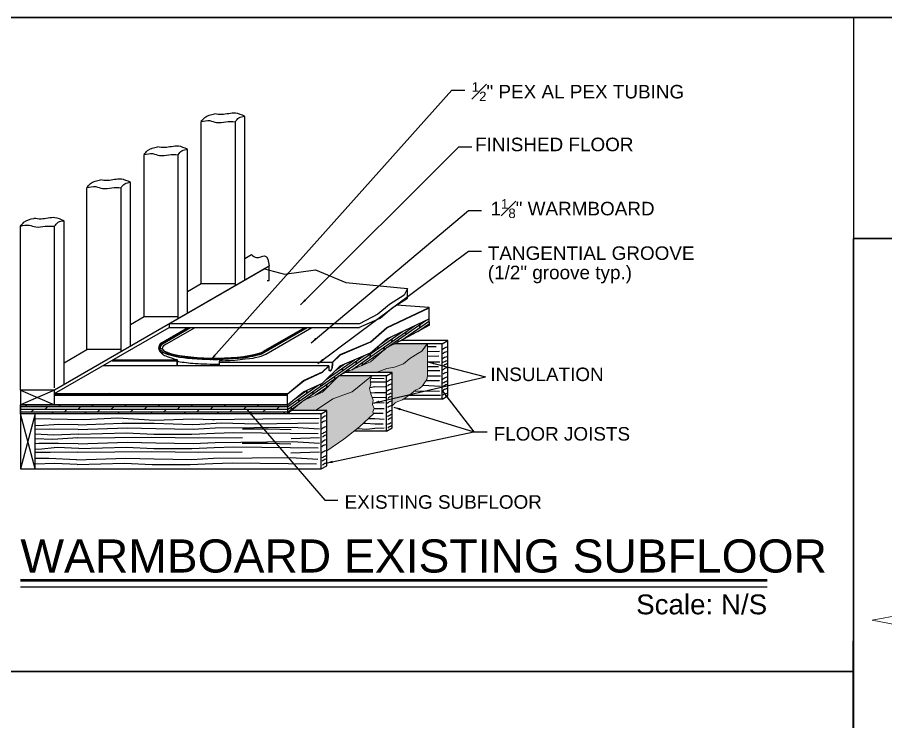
# Paper-space layout 'WBS INST' of a CAD drawing. Header units: inches. Extents: x 0.2 to 34.4, y 0.5 to 23.
# Drawn here: x 6.71 to 13.21, y 17.74 to 23 of the extents above; entities that cross this region are included whole.
import ezdxf
from ezdxf.enums import TextEntityAlignment as Align

# ---------------------------------------------------------------- set-up
doc = ezdxf.new("R2010")
doc.units = ezdxf.units.IN
doc.header["$MEASUREMENT"] = 0
for name, color, linetype in [('D_Drawing Title', 7, 'Continuous'), ('S_PANEL DETAIL', 7, 'Continuous'), ('Title Block', 7, 'Continuous')]:
    doc.layers.add(name, color=color, linetype=linetype)
for name, color, linetype, lineweight in [('D_insulation', 211, 'Continuous', 13), ('D_insulation paper', 42, 'Continuous', 13), ('T_Tube Text', 7, 'Continuous', 13)]:
    doc.layers.add(name, color=color, linetype=linetype, lineweight=lineweight)
doc.styles.get("Standard").update_dxf_attribs({"font": 'arial.ttf'})
doc.dimstyles.get("Standard").update_dxf_attribs({"dimtxt": 4, "dimasz": 6, "dimexe": 0.18, "dimexo": 0.0625, "dimgap": 0.09, "dimtad": 0, "dimtih": 1, "dimtoh": 1, "dimdec": 4, "dimzin": 0, "dimdsep": 46, "dimlunit": 4, "dimtxsty": 'Standard', "dimcen": 0.09, "dimadec": 0, "dimazin": 0, "dimtfac": 1, "dimtdec": 4, "dimtofl": 0, "dimtmove": 0, "dimatfit": 3, "dimfxl": 1, "dimtolj": 1, "dimtzin": 0, "dimarcsym": 0})

# ---------------------------------------------------------------- blocks, each defined once
blk = doc.blocks.new('Bury Point Detail')
at = {"layer": 'T_Tube Text'}
for p, q in [((-2.4209, 2.5938), (-2.5965, 2.5617)), ((-2.4209, 2.5938), (-2.5965, 2.5617)), ((-2.5965, 2.5617), (-2.2481, 2.4957)), ((-2.5965, 2.5617), (-2.2481, 2.4957))]:
    blk.add_line(p, q, dxfattribs=at)
at = {"layer": 'T_Tube Text', "lineweight": 30}
blk.add_lwpolyline([(-2.7121, 0), (2.5946, 0), (2.5878, 4.875), (-2.7091, 4.875)], close=True, dxfattribs=at)
blk = doc.blocks.new('Information title block')
at = {"layer": 'Title Block', "lineweight": 30}
blk.add_lwpolyline([(0, 0), (31.625, 0), (31.625, 22.5), (0, 22.5)], close=True, dxfattribs=at)
at = {"layer": 'Title Block'}
for tag, p in [('DATE', (33.4045, 1.9336)), ('DESIGNER', (33.5062, 1.286)), ('REVIEWED', (33.6426, 0.9867))]:
    blk.add_attdef(tag, text='', height=0.125, dxfattribs=at).set_placement(p, align=Align.MIDDLE_CENTER)
blk = doc.blocks.new('*U18')
at = {"lineweight": 50}
blk.add_line((0, 0), (7.051, 0), dxfattribs=at)
at = {"layer": 'D_Drawing Title', "lineweight": 25}
blk.add_line((0, -0.0614), (7.051, -0.0614), dxfattribs=at)
at = {"flags": 8}
blk.add_attdef('VIEWNAME', (0, 0.0733), '', height=0.3125, dxfattribs=at)
blk.add_attdef('VPSCALE', text='', height=0.1875, dxfattribs=at).set_placement((7.051, -0.3211), align=Align.RIGHT)
blk = doc.blocks.new('WB-Overlayment')
h = blk.add_hatch()
h.set_pattern_fill('DOLMIT', color=43, scale=8, angle=35, style=0)
h.set_pattern_definition([(35, (-2865.9558, 1427.9402), (-1.1471529, 1.6383041), []), (80, (-2865.956, 1427.94), (-5.570914, 0.982302), [2.828427, -5.656861])])
h.paths.add_polyline_path([(273.72, 77.71), (256.63, 69.93), (242.06, 58.04), (242.05, 50.04), (242.06, 50.04), (245.71, 53.02), (256.63, 61.93), (273.72, 69.71), (288.76, 84.35), (294.24, 87.32), (317.4, 97.16), (332.1, 109.9), (339.44, 113.36), (370.82, 130.21), (370.66, 136.07), (332.1, 117.9), (317.4, 105.16), (289.93, 93.49)])
h = blk.add_hatch()
h.set_pattern_fill('DOLMIT', color=43, scale=10, style=0)
h.set_pattern_definition([(0, (-2865.9558, 1427.9402), (0, 2.5), []), (45, (-2865.956, 1427.94), (-5, 5), [3.535534, -7.071077])])
h.paths.add_polyline_path([(0, 58.04), (242.06, 58.04), (242.05, 50.04), (0, 50.04)])
at = {"layer": 'D_insulation'}
for points in [[(368.99, 113.36), (363.81, 106.63), (360.28, 104.48), (352.92, 100.1), (347.25, 95.34), (339.13, 92.3), (332.22, 91.07), (322.57, 87.32), (337.05, 87.32), (337.05, 57.32), (339.79, 60.03), (342.18, 61.11), (346.43, 62.75), (349.48, 64.71), (354.61, 68.42), (358.1, 71.25), (361.8, 72.88), (364.41, 75.28), (366.26, 78.11), (368.55, 81.05), (368.99, 84.31)], [(319.16, 58.55), (319.74, 62.27), (317.5, 68.12), (316.5, 72.8), (316.55, 72.94), (317.74, 76.85), (317.07, 79.99), (318.28, 84.17), (300.75, 69.86), (283.06, 63.6), (267.51, 53.02), (277.64, 53.02), (277.64, 16.38), (293.18, 26.96), (307.36, 38.16), (320.2, 49.84), (319.51, 51.69), (320.79, 54.72)]]:
    blk.add_hatch(color=256, dxfattribs=at).paths.add_polyline_path(points)
at = {"layer": 'D_insulation paper'}
for points in [[(347.25, 95.34), (352.92, 100.1), (360.28, 104.48), (363.81, 106.63), (368.75, 113.36), (339.44, 113.36), (332.1, 109.9), (317.4, 97.16), (294.24, 87.32), (322.57, 87.32), (332.22, 91.07), (339.13, 92.3)], [(318.28, 84.17), (288.76, 84.35), (273.72, 69.71), (256.63, 61.93), (245.71, 53.02), (267.51, 53.02), (283.06, 63.6), (300.75, 69.86)]]:
    blk.add_hatch(color=256, dxfattribs=at).paths.add_polyline_path(points)
at = {"color": 43}
blk.add_lwpolyline([(0, 58.04), (242.06, 58.04), (242.05, 50.04), (0, 50.04)], close=True, dxfattribs=at)
at = {"layer": 'D_insulation'}
for points in [[(322.57, 87.32), (337.05, 87.32), (337.05, 57.32), (339.79, 60.03), (342.18, 61.11), (346.43, 62.75), (349.48, 64.71), (354.61, 68.42), (358.1, 71.25), (361.8, 72.88), (364.41, 75.28), (366.26, 78.11), (368.55, 81.05), (368.99, 84.31), (368.99, 113.36), (363.81, 106.63), (360.28, 104.48), (352.92, 100.1), (347.25, 95.34), (339.13, 92.3), (332.22, 91.07)], [(267.51, 53.02), (283.06, 63.6), (300.75, 69.86), (318.28, 84.17), (317.07, 79.99), (317.74, 76.85), (316.55, 72.94), (316.5, 72.8), (317.5, 68.12), (319.74, 62.27), (319.16, 58.55), (320.79, 54.72), (319.51, 51.69), (320.2, 49.84), (307.36, 38.16), (293.18, 26.96), (277.64, 16.38), (277.64, 53.02)]]:
    blk.add_lwpolyline(points, close=True, dxfattribs=at)
at = {"layer": 'D_insulation paper'}
for points in [[(294.24, 87.32), (317.4, 97.16), (332.1, 109.9), (339.44, 113.36), (368.75, 113.36), (363.81, 106.63), (360.28, 104.48), (352.92, 100.1), (347.25, 95.34), (339.13, 92.3), (332.22, 91.07), (322.57, 87.32)], [(245.71, 53.02), (256.63, 61.93), (273.72, 69.71), (288.76, 84.35), (318.28, 84.17), (300.75, 69.86), (283.06, 63.6), (267.51, 53.02)]]:
    blk.add_lwpolyline(points, close=True, dxfattribs=at)
at = {"layer": 'S_PANEL DETAIL'}
for p, q in [((391, 343.17), (402.94, 343.17)), ((397.36, 291.89), (409.3, 291.89)), ((406.16, 234.1), (418.1, 234.1)), ((406.16, 197.46), (418.1, 197.46)), ((347.89, 157.56), (334.52, 149.13)), ((350.8, 163.37), (347.89, 157.56)), ((350.8, 154.78), (350.8, 163.37)), ((336.84, 145.99), (350.89, 154.84)), ((334.52, 149.13), (324.05, 140.13)), ((326.12, 136.76), (336.84, 145.99)), ((306.76, 128.15), (326.12, 136.76)), ((324.05, 140.13), (307.31, 131.5)), ((307.31, 131.5), (134.84, 131.5)), ((134.84, 128.15), (307.31, 128.15)), ((411.07, 33.55), (423.01, 33.55)), ((275.94, -28.2), (287.88, -28.2))]:
    blk.add_line(p, q, dxfattribs=at)
at = {"layer": 'S_PANEL DETAIL', "color": 24}
for p, q in [((203.34, 171.04), (203.34, 319.44)), ((163.8, 167.95), (163.8, 314.53)), ((194.84, 166.13), (194.84, 314.53)), ((112.04, 138.07), (112.04, 284.64)), ((143.07, 136.24), (143.07, 284.64)), ((151.58, 141.15), (151.58, 289.55)), ((60.27, 108.18), (60.27, 254.75)), ((91.31, 106.36), (91.31, 254.75)), ((99.81, 111.27), (99.81, 259.66)), ((39.54, 76.47), (39.54, 224.87)), ((0, 71.34), (0, 219.95)), ((31.03, 73.38), (31.03, 219.95)), ((203.34, 190.78), (209.46, 194.31)), ((31.03, 71.56), (225.63, 183.91)), ((151.58, 160.9), (163.8, 167.95)), ((163.8, 167.95), (194.84, 167.95)), ((370.66, 146.23), (341.05, 148.35)), ((370.66, 136.07), (370.66, 146.23)), ((99.81, 131.01), (112.04, 138.07)), ((112.04, 138.07), (143.07, 138.07)), ((332.1, 117.9), (370.66, 136.07)), ((31.03, 68.23), (134.84, 128.15)), ((317.4, 105.16), (332.1, 117.9)), ((382.16, 113.36), (339.44, 113.36)), ((387.31, 116.34), (345.75, 116.34)), ((366.86, 110.59), (366.72, 110.59)), ((376.89, 110.72), (368.99, 110.62)), ((382.16, 113.36), (387.31, 116.34)), ((382.16, 63.32), (382.16, 113.36)), ((387.31, 66.29), (387.31, 116.34)), ((39.54, 96.21), (60.27, 108.18)), ((91.31, 108.18), (60.27, 108.18)), ((289.93, 93.49), (317.4, 105.16)), ((273.72, 77.71), (289.93, 93.49)), ((337.05, 87.32), (294.24, 87.32)), ((331.9, 84.35), (337.05, 87.32)), ((337.05, 37.27), (337.05, 87.32)), ((368.99, 89.23), (380.15, 89.1)), ((331.9, 84.35), (288.76, 84.35)), ((329.66, 81.61), (317.63, 81.93)), ((331.9, 34.3), (331.9, 84.35)), ((0, 71.34), (31.03, 58.04)), ((31.03, 71.34), (0, 58.04)), ((256.63, 69.93), (273.72, 77.71)), ((31.03, 58.04), (31.03, 67.82)), ((242.06, 58.04), (256.63, 69.93)), ((242.06, 58.04), (242.06, 68.2)), ((382.16, 63.32), (347.32, 63.32)), ((352.29, 66.74), (380.85, 66.89)), ((382.16, 63.32), (387.31, 66.29)), ((0, 60.08), (0, 45.43)), ((65.24, 58.04), (0, 58.04)), ((242.06, 58.04), (65.24, 58.04)), ((321.39, 59.83), (329.82, 60.07)), ((13.3, 0), (0, 50.04)), ((13.3, 50.04), (0, 0)), ((182.18, 50.04), (13.3, 50.04)), ((272.49, 50.04), (182.18, 50.04)), ((277.64, 53.02), (245.71, 53.02)), ((272.49, 50.04), (277.64, 53.02)), ((272.49, 0), (272.49, 50.04)), ((277.64, 2.97), (277.64, 53.02)), ((0, 45.43), (0, 35.25)), ((16.4, 39.1), (13.3, 39.39)), ((34.81, 40.14), (16.4, 39.1)), ((52.45, 40.08), (34.81, 40.14)), ((26.02, 35.96), (13.3, 35.81)), ((30, 30.73), (13.3, 31.63)), ((52.28, 35.83), (26.02, 35.96)), ((53.02, 31.64), (30, 30.73)), ((201.2, 36.42), (224.63, 36.43)), ((224.63, 36.43), (245.28, 35.72)), ((331.9, 34.3), (302.48, 34.3)), ((321.39, 37.05), (329.77, 37.21)), ((331.9, 34.3), (337.05, 37.27)), ((29.37, 26.76), (13.3, 27.27)), ((52.07, 28.31), (29.37, 26.76)), ((52.07, 28.31), (119.04, 28.91)), ((119.04, 28.91), (161.38, 28.12)), ((161.38, 28.12), (201.2, 28.42)), ((245.28, 27.72), (271.03, 28.46)), ((16.82, 23), (13.3, 22.87)), ((16.82, 17.77), (13.3, 17.92)), ((34.6, 23), (16.82, 23)), ((33.34, 19.45), (16.82, 17.77)), ((52.97, 18.6), (33.34, 19.45)), ((52.23, 22.8), (34.6, 23)), ((52.02, 15.27), (118.99, 15.87)), ((118.99, 15.87), (161.33, 15.08)), ((201.15, 23.38), (224.58, 23.39)), ((224.58, 23.39), (245.23, 22.69)), ((27.07, 14.85), (13.3, 14.93)), ((25.81, 9.41), (13.3, 9.41)), ((50.75, 8.35), (25.81, 9.41)), ((52.02, 15.27), (27.07, 14.85)), ((161.33, 15.08), (201.15, 15.38)), ((245.23, 14.69), (270.98, 15.42)), ((0, 0), (9.77, 0)), ((0, 0), (174.32, 0)), ((31.25, 5.02), (13.3, 4.45)), ((51.49, 4.15), (31.25, 5.02)), ((50.2, 0), (272.49, 0)), ((272.49, 0), (277.64, 2.97))]:
    blk.add_line(p, q, dxfattribs=at)
at = {"layer": 'S_PANEL DETAIL', "color": 4}
for p, q in [((332.1, 128.06), (370.66, 146.23)), ((332.23, 127.79), (370.66, 145.9)), ((128.01, 114.38), (151.85, 128.15)), ((128.14, 114.17), (152.36, 128.15)), ((128.31, 113.91), (152.98, 128.15)), ((130.44, 112.09), (158.26, 128.15)), ((220.49, 106.61), (257.81, 128.15)), ((220.61, 106.39), (258.31, 128.15)), ((220.77, 106.12), (258.93, 128.15)), ((222.41, 104.11), (264.07, 128.15)), ((317.4, 115.31), (332.1, 128.06)), ((317.59, 115.09), (332.29, 127.84)), ((289.93, 103.64), (317.4, 115.31)), ((290.05, 103.37), (317.51, 115.04)), ((282.82, 96.72), (289.93, 103.64)), ((282.91, 96.39), (290.14, 103.43)), ((83.09, 97.97), (141.59, 97.97)), ((141.73, 98.54), (83.54, 98.54)), ((141.76, 97.8), (141.76, 93.45)), ((142, 98.76), (142, 93.45)), ((180.2, 97.37), (180.2, 93.45)), ((282.74, 96.53), (180.58, 96.53)), ((182.99, 98.1), (180.85, 98.1)), ((180.85, 96.8), (282.91, 96.8)), ((282.74, 96.53), (282.74, 93.57)), ((282.91, 96.4), (282.91, 93.57)), ((279.46, 93.45), (74.73, 93.45)), ((256.63, 80.09), (273.72, 87.86)), ((256.76, 79.82), (273.84, 87.6)), ((273.72, 87.86), (279.45, 93.44)), ((273.92, 87.65), (279.46, 93.04)), ((279.46, 93.05), (279.46, 90.45)), ((279.62, 93.37), (279.62, 90.45)), ((242.06, 68.2), (256.63, 80.09)), ((242.25, 67.97), (256.82, 79.86)), ((31.03, 68.23), (80.47, 68.23)), ((192.96, 67.9), (31.03, 67.9)), ((31.03, 66.73), (242.06, 66.73)), ((186.36, 68.2), (80.47, 68.23)), ((242.06, 68.2), (186.36, 68.2)), ((242.06, 67.9), (192.96, 67.9))]:
    blk.add_line(p, q, dxfattribs=at)
at = {"layer": 'S_PANEL DETAIL', "color": 6}
for p, q in [((128.81, 113.45), (154.29, 128.15)), ((221.06, 105.57), (260.18, 128.15))]:
    blk.add_line(p, q, dxfattribs=at)
at = {"layer": 'S_PANEL DETAIL', "color": 2}
for p, q in [((134.84, 131.5), (134.84, 128.15)), ((128.56, 108.93), (128.55, 109.55))]:
    blk.add_line(p, q, dxfattribs=at)
at = {"layer": 'S_PANEL DETAIL', "color": 24, "linetype": 'Continuous'}
for p, q in [((321.39, 74.44), (316.71, 73.47)), ((317.32, 68.95), (321.39, 69.34)), ((318.78, 64.79), (321.39, 65)), ((319.33, 59.62), (321.39, 59.83)), ((319.94, 50.54), (321.39, 50.42)), ((320.78, 54.7), (321.39, 54.7)), ((313.18, 41.48), (321.39, 40.92)), ((315.72, 45.76), (321.39, 45.74)), ((314.12, 36.21), (321.39, 37.05))]:
    blk.add_line(p, q, dxfattribs=at)
at = {"layer": 'S_PANEL DETAIL'}
blk.add_lwpolyline([(134.84, 131.5), (221.26, 181.38, -0.199015), (221.39, 181.4), (239.53, 176.53), (267.34, 180.51), (294.85, 168.93), (350.8, 163.37)], format="xyb", dxfattribs=at)
at = {"layer": 'S_PANEL DETAIL', "color": 24}
for points in [[(223.64, 170.61), (225.63, 170.61), (225.63, 183.91)], [(370.82, 130.21), (370.66, 136.07)], [(370.82, 130.21), (339.44, 113.36)], [(368.99, 106.55), (380.01, 106.7)], [(368.99, 102.27), (379.22, 102.41)], [(368.99, 97.15), (380.16, 97.14)], [(294.24, 87.32), (288.76, 84.35)], [(368.99, 92.81), (379.08, 92.71)], [(317.29, 78.98), (331.74, 78.87)], [(367.76, 80.03), (379.92, 80.2)], [(368.99, 84.33), (380.71, 84.49)], [(321.39, 74.44), (330.95, 74.58)], [(364.8, 75.86), (380.87, 74.93)], [(248.44, 63.45), (248.69, 63.45)], [(321.39, 69.34), (331.9, 69.31)], [(321.39, 65), (330.81, 64.88)], [(357.52, 70.78), (379.78, 70.5)], [(245.71, 53.02), (242.06, 50.04)], [(321.39, 54.7), (329.63, 54.81)], [(321.39, 50.42), (328.84, 50.52)], [(13.3, 45.58), (57.04, 44.83)], [(52.45, 40.08), (60.34, 40.41)], [(57.04, 44.83), (88.46, 46.32), (121.55, 44.22), (156.18, 45.36), (174.96, 44.77)], [(60.34, 40.41), (92.14, 41.5), (121.29, 41.41), (155.81, 40.22), (162.56, 40.66)], [(162.56, 40.66), (182.3, 41.94), (213.51, 40.98), (270.1, 41.77)], [(174, 44.8), (175.92, 44.74), (194.14, 45.01), (270.89, 46.06)], [(310.98, 41.45), (313.18, 41.48)], [(321.39, 45.74), (329.78, 45.25)], [(321.39, 40.92), (328.7, 40.82)], [(52.28, 35.83), (96.92, 37.21), (122.87, 36.68), (156.53, 36.11), (176.51, 37.12), (246.78, 37.91), (271.05, 36.5)], [(53.02, 31.64), (95.83, 32.78), (121.01, 31.68), (155.44, 31.68), (175.81, 32.39), (193.39, 33.02), (269.96, 32.07)], [(305.53, 36.71), (314.12, 36.21)], [(52.23, 22.8), (96.87, 24.17), (122.82, 23.65), (156.48, 23.07), (176.46, 24.08), (246.73, 24.87), (271, 23.46)], [(52.97, 18.6), (95.78, 19.74), (120.96, 18.64), (155.39, 18.64), (175.76, 19.35), (193.34, 19.99), (269.91, 19.03)], [(50.75, 8.35), (95.39, 9.73), (121.34, 9.2), (155, 8.63), (174.98, 9.64), (245.25, 10.43), (269.51, 9.02)], [(51.49, 4.15), (94.3, 5.3), (119.48, 4.2), (153.91, 4.2), (174.28, 4.91), (191.86, 5.54), (268.43, 4.59)]]:
    blk.add_lwpolyline(points, dxfattribs=at)
for points in [[(0, 58.04), (31.03, 58.04), (31.03, 71.34), (0, 71.34)], [(0, 50.04), (0, 0), (13.3, 0), (13.3, 50.04)]]:
    blk.add_lwpolyline(points, close=True, dxfattribs=at)
for centre, radius, start, end in [((389.47, 100.82), 9.97, 106.93581, 133.0603), ((388.6, 97.27), 9.1, 103.86588, 129.22663), ((388.43, 93.08), 8.76, 102.2531, 130.83956), ((380.19, 107), 10.65, 285.27362, 305.80981), ((390.8, 83.61), 12.24, 110.21375, 128.6979), ((389.47, 82.24), 9.97, 106.93581, 133.0603), ((388.6, 78.69), 9.1, 103.86588, 129.22663), ((339.25, 71.52), 9.97, 106.93581, 133.0603), ((388.43, 74.5), 8.76, 102.2531, 130.83956), ((380.19, 88.42), 10.65, 285.27362, 305.80981), ((338.21, 63.77), 8.76, 102.2531, 130.83956), ((338.38, 67.96), 9.1, 103.86588, 129.22663), ((389.47, 63.24), 9.97, 106.93581, 133.0603), ((390.8, 65.03), 12.24, 110.21375, 128.6979), ((329.97, 77.69), 10.65, 285.27362, 305.80981), ((340.58, 54.3), 12.24, 110.21375, 128.6979), ((388.6, 59.68), 9.1, 103.86588, 129.22663), ((339.25, 52.04), 9.97, 106.93581, 133.0603), ((338.38, 48.49), 9.1, 103.86588, 129.22663), ((279.92, 38.56), 9.97, 106.93581, 133.0603), ((338.21, 44.3), 8.76, 102.2531, 130.83956), ((329.97, 58.22), 10.65, 285.27362, 305.80981), ((278.89, 34.86), 9.1, 103.86588, 129.22663), ((329.97, 50.87), 10.65, 285.27362, 305.80981), ((340.58, 34.82), 12.24, 110.21375, 128.6979), ((278.68, 29.54), 8.76, 102.2531, 130.83956), ((270.58, 42.52), 10.65, 285.27362, 305.80981), ((340.58, 27.47), 12.24, 110.21375, 128.6979), ((279.92, 16.84), 9.97, 106.93581, 133.0603), ((281.19, 19.12), 12.24, 110.21375, 128.6979), ((278.68, 7.82), 8.76, 102.2531, 130.83956), ((278.89, 13.14), 9.1, 103.86588, 129.22663), ((270.58, 20.8), 10.65, 285.27362, 305.80981), ((281.19, -2.59), 12.24, 110.21375, 128.6979), ((281.19, -6.25), 12.24, 110.21375, 128.6979)]:
    blk.add_arc(centre, radius, start, end, dxfattribs=at)
at = {"layer": 'S_PANEL DETAIL', "color": 4}
for centre, radius, start, end in [((141.59, 97.8), 0.17, 0, 90), ((141.73, 98.8), 0.264, 270, 73.41618), ((141.73, 98.8), 0.264, 270, 73.41618), ((180.85, 97.45), 0.65, 90, 270), ((180.85, 97.45), 0.923, 225.73579, 270), ((283, 96.53), 0.263, 134.20547, 180), ((279.52, 93.37), 0.103, 0, 134.20547)]:
    blk.add_arc(centre, radius, start, end, dxfattribs=at)
blk.add_ellipse((175.79, 109.55), major_axis=(47.25, 0), ratio=0.19209, start_param=2.783041, end_param=5.97089, dxfattribs=at)
at = {"layer": 'S_PANEL DETAIL', "color": 24}
for points in [[(203.19, 319.53), (195.03, 322.27), (182.58, 321.05), (176.03, 321.69)], [(163.8, 314.63), (167.06, 318.3), (176.03, 321.69)], [(163.8, 314.63), (171.77, 315.55), (177.89, 313.91), (186.26, 314.53), (194.84, 314.53)], [(194.84, 314.53), (198.09, 318.2), (203.34, 319.55)], [(112.04, 284.75), (115.29, 288.42), (124.26, 291.81)], [(151.43, 289.64), (143.26, 292.39), (130.82, 291.16), (124.26, 291.81)], [(112.04, 284.75), (120, 285.66), (126.13, 284.03), (134.49, 284.64), (143.07, 284.64)], [(143.07, 284.64), (146.33, 288.31), (151.58, 289.66)], [(60.27, 254.86), (63.53, 258.53), (72.5, 261.92)], [(99.66, 259.75), (91.5, 262.5), (79.05, 261.28), (72.5, 261.92)], [(91.31, 254.75), (94.56, 258.42), (99.81, 259.77)], [(60.27, 254.86), (68.24, 255.77), (74.36, 254.14), (82.73, 254.75), (91.31, 254.75)], [(0, 219.95), (3.25, 223.62), (12.23, 227.01)], [(0, 219.95), (7.97, 220.87), (14.09, 219.24), (22.45, 219.85), (31.03, 219.85)], [(39.39, 224.85), (31.23, 227.59), (18.78, 226.37), (12.23, 227.01)], [(31.03, 219.85), (34.29, 223.52), (39.54, 224.87)], [(209.46, 194.31), (213.98, 191.46), (221.39, 193.08), (225.63, 183.91)]]:
    blk.add_spline(points, degree=3, dxfattribs=at)
at = {"layer": 'S_PANEL DETAIL', "color": 4}
for points, knots in [([(128.01, 114.38), (127.06, 113.71), (126.27, 112.91), (125.03, 110.37), (125.17, 108.39), (126.74, 105.79), (127.86, 104.95), (130.44, 102.64), (134.28, 101.3), (141.81, 99.05)], [2.8812019, 2.8812019, 2.8812019, 2.8812019, 3.0482713, 3.0482713, 3.2570485, 3.2570485, 3.4658256, 3.4658256, 3.6687, 3.6687, 3.6687, 3.6687]), ([(128.24, 113.92), (126.93, 113), (125.82, 111.73), (125.47, 108.18), (126.34, 106.52), (127.98, 105.05), (128.37, 104.5), (128.85, 104.06)], [2.8812019, 2.8812019, 2.8812019, 2.8812019, 3.1173379, 3.1173379, 3.3534738, 3.3534738, 3.4500849, 3.4500849, 3.4500849, 3.4500849]), ([(128.12, 113.49), (126.82, 112.57), (125.76, 111.34), (125.52, 107.89), (126.41, 106.36), (128.53, 104.34), (128.86, 104.06), (129.12, 103.82)], [2.8812019, 2.8812019, 2.8812019, 2.8812019, 3.1237671, 3.1237671, 3.3663323, 3.3663323, 3.4253454, 3.4253454, 3.4253454, 3.4253454]), ([(128.56, 108.93), (128.91, 107.11), (131.91, 105.38), (138.67, 103.2), (143.67, 102.19), (164.78, 99.49), (185.94, 99.46), (210.51, 102.48), (217.54, 104.2), (221.04, 106.28)], [3.298692, 3.298692, 3.298692, 3.298692, 3.678072, 3.678072, 4.125587, 4.125587, 5.28175, 5.28175, 5.97089, 5.97089, 5.97089, 5.97089]), ([(128.57, 108.96), (128.72, 108.58), (128.97, 108.19), (131.03, 105.89), (135.15, 104.37), (152.54, 100.76), (170.85, 99.72), (200.19, 101.11), (211.64, 102.84), (219.05, 105.6), (220.07, 106.06), (220.88, 106.55)], [3.219758, 3.219758, 3.219758, 3.219758, 3.335999, 3.335999, 3.888956, 3.888956, 4.955109, 4.955109, 5.806105, 5.806105, 5.97089, 5.97089, 5.97089, 5.97089]), ([(182.99, 98.1), (189.34, 97.93), (209.81, 100.16), (216.84, 101.74), (220.03, 102.79), (222.38, 104.07)], [5.2936557, 5.2936557, 5.2936557, 5.2936557, 5.5768578, 5.5768578, 5.9514095, 5.9514095, 5.9514095, 5.9514095]), ([(279.62, 90.44), (279.57, 89.8), (279.71, 89.34), (280.81, 89.01), (281.32, 89.26), (282.53, 90.67), (282.67, 91.95), (282.73, 93.32), (282.74, 93.45), (282.74, 93.57)], [0, 0, 0, 0, 0.01859589, 0.01859589, 0.03719178, 0.03719178, 0.07617114, 0.07617114, 0.08022793, 0.08022793, 0.08022793, 0.08022793])]:
    blk.add_open_spline(points, degree=3, knots=knots, dxfattribs=at)
at = {"layer": 'S_PANEL DETAIL', "color": 6}
for points, knots in [([(130.61, 114.48), (128.43, 113.58), (126.79, 111.76), (126.58, 108.54), (127.77, 106.51), (131.55, 104.48), (136.41, 102.98), (144.79, 101.06), (156.73, 99.7), (182.28, 99.04), (195.68, 99.76), (212.87, 102.44), (218.28, 103.91), (221.36, 105.74)], [2.783041, 2.783041, 2.783041, 2.783041, 3.110435, 3.110435, 3.437828, 3.437828, 3.765222, 3.765222, 4.579533, 4.579533, 5.393844, 5.393844, 5.97089, 5.97089, 5.97089, 5.97089]), ([(142, 97.63), (142.4, 97.56), (142.81, 97.49), (147.7, 96.64), (152.86, 96.03), (165.33, 95.13), (172.83, 94.94), (180.2, 95.06)], [3.9420638, 3.9420638, 3.9420638, 3.9420638, 3.9760934, 3.9760934, 4.342952, 4.342952, 4.804135, 4.804135, 4.804135, 4.804135])]:
    blk.add_open_spline(points, degree=3, knots=knots, dxfattribs=at)
at = {"layer": 'S_PANEL DETAIL', "color": 4}
blk.add_spline([(279.46, 90.45), (279.56, 89.47), (280.65, 88.95), (282.31, 90.33), (282.82, 92.16), (282.91, 93.57)], degree=3, dxfattribs=at)
at = {"layer": 'S_PANEL DETAIL'}
for s, p in [('TANGENTIAL GROOVE', (423.67, 189.41)), ('(1/2" groove typ.)', (423.67, 171.88))]:
    blk.add_text(s, height=12.2547, dxfattribs=at).set_placement(p)
at = {"layer": 'S_PANEL DETAIL', "insert": (357.21, 350.37), "char_height": 12.2547, "width": 242.3778, "attachment_point": 1}
blk.add_mtext('\\A1;\\pi51.942;{\\H0.7x;\\S1#2;}" PEX AL PEX TUBING', dxfattribs=at)
at = {"layer": 'S_PANEL DETAIL', "lineweight": 30, "attachment_point": 1}
for s, insert, char_height, width in [('FINISHED FLOOR', (412.12, 300.13), 12.2547, 334.2492), ('\\A1;\\pi20.968;1{\\H0.7x;\\S1#8;}" WARMBOARD', (405.15, 244.48), 12.2547, 165.8747), ('INSULATION', (425.98, 91.86), 12.255, 334.2492), ('FLOOR JOISTS', (428.98, 37.97), 12.2547, 334.2492), ('EXISTING SUBFLOOR', (293.85, -23.78), 12.2547, 334.2492)]:
    blk.add_mtext(s, dxfattribs=dict(at, insert=insert, char_height=char_height, width=width))
at = {"layer": 'S_PANEL DETAIL'}
for points in [[(172.41, 98.61), (391, 343.17)], [(253.94, 148.77), (397.36, 291.89)], [(263.43, 114.26), (406.16, 234.1)], [(269.53, 95.4), (406.16, 197.46)], [(368.99, 97.15), (421.7, 83.39)], [(319.33, 59.62), (421.7, 83.39)], [(382.66, 70.52), (411.07, 33.55)], [(338.56, 55.94), (411.07, 33.55)], [(205.69, 53.61), (275.94, -28.2)], [(276.96, 5.24), (411.07, 33.55)]]:
    blk.add_leader(points, dimstyle='Standard', override={"dimasz": 6}, dxfattribs=at)
blk = doc.blocks.new('WB ON EXISTING SUBFLOOR')
at = {"layer": 'Title Block', "xscale": 0.5, "yscale": 0.5, "zscale": 0.5}
blk.add_blockref('WB-Overlayment', (0, 0), dxfattribs=at)
at = {"layer": 'Title Block'}
ref = blk.add_blockref('*U18', (0, -50.43), dxfattribs=dict(at, xscale=48, yscale=48, zscale=48))
ref.add_attrib('VPSCALE', 'Scale: N/S', dxfattribs={"layer": '0', "height": 9}).set_placement((338.45, -65.84), align=Align.RIGHT)
ref.add_attrib('VIEWNAME', 'WARMBOARD EXISTING SUBFLOOR', (0, -46.91), dxfattribs={"layer": '0', "height": 15})

psp = doc.layouts.new('WBS INST')

# ---------------------------------------------------------------- linework, layer by layer
at = {"layer": 'Title Block', "lineweight": 30}
psp.add_lwpolyline([(0.1875, 0.5), (31.8125, 0.5), (31.8125, 23), (0.1875, 23)], close=True, dxfattribs=at)
at = {"layer": 'Title Block'}
for points in [[(6.5787, 23), (12.9667, 23), (12.9667, 18.1111), (6.58, 18.1111)], [(6.58, 18.1111), (12.9667, 18.1111), (12.9667, 13.2222), (6.58, 13.2222)]]:
    psp.add_lwpolyline(points, close=True, dxfattribs=at)

# ---------------------------------------------------------------- block references
at = {"layer": 'S_PANEL DETAIL'}
psp.add_blockref('Information title block', (0.1875, 0.5), dxfattribs=at)
at = {"layer": 'Title Block'}
for name, p, xscale, yscale, zscale in [('WB ON EXISTING SUBFLOOR', (6.7376, 19.6249), 0.01649999999998497, 0.01649999999998497, 0.01649999999998497), ('Bury Point Detail', (16.3087, 15.3361), 1.232887238784231, 1.232887238784231, 1.232887238784231)]:
    psp.add_blockref(name, p, dxfattribs=dict(at, xscale=xscale, yscale=yscale, zscale=zscale))

doc.saveas('drawing.dxf')
